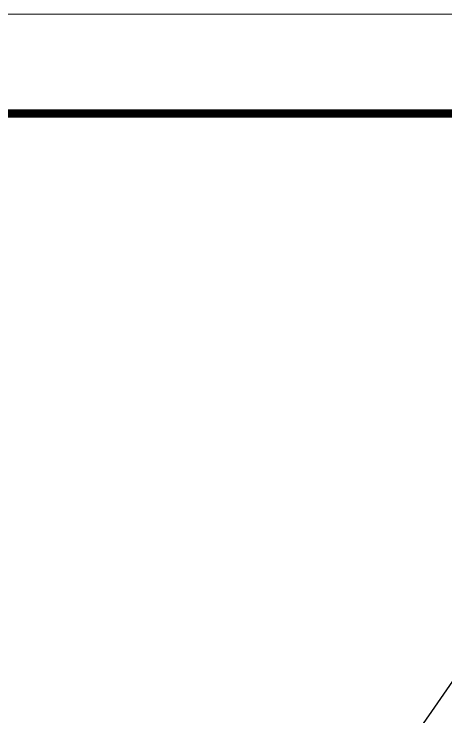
# Model space of a CAD drawing. Header units: millimetres. Extents: x 100 to 288, y -65 to 177.
# Drawn here: x 171.35 to 175.54, y 170.04 to 176.85 of the extents above; entities that cross this region are included whole.
import ezdxf

# ---------------------------------------------------------------- set-up
doc = ezdxf.new("R2010")
doc.units = ezdxf.units.MM
doc.header["$LTSCALE"] = 0.3
doc.header["$MEASUREMENT"] = 0
doc.layers.get('DEFPOINTS').update_dxf_attribs({"linetype": 'CONTINUOUS', "lineweight": 13})
doc.layers.add('HATCH1', color=8, linetype='CONTINUOUS')
doc.layers.add('LAYER7', color=7, linetype='CONTINUOUS')

msp = doc.modelspace()

# ---------------------------------------------------------------- linework, layer by layer
at = {"layer": 'DEFPOINTS', "linetype": 'Continuous', "ltscale": 0.08}
msp.add_lwpolyline([(161.74885, 147.14536), (203.74885, 147.14536), (203.74885, 176.84536), (161.74885, 176.84536)], close=True, dxfattribs=at)
at = {"layer": 'HATCH1'}
msp.add_lwpolyline([(167.44391, 166.2455), (168.06911, 164.8987), (168.2371, 164.65479), (168.53739, 164.45594), (168.88758, 164.38308), (169.21845, 164.43651), (170.68186, 165.5948), (174.24422, 168.47244), (174.41371, 168.66998), (174.60553, 168.94277), (176.14155, 171.16224), (176.27362, 171.3502), (176.36931, 171.55638), (176.45637, 171.85476), (176.48703, 172.16652), (176.44946, 172.48457), (176.09611, 173.7975)], dxfattribs=at)
at = {"layer": 'HATCH1', "ltscale": 5}
msp.add_lwpolyline([(167.44391, 166.2455), (168.06911, 164.8987), (168.2371, 164.65479), (168.53739, 164.45594), (168.88758, 164.38308), (169.21845, 164.43651), (170.68186, 165.5948), (174.24422, 168.47244), (174.41371, 168.66998), (174.60553, 168.94277), (176.14155, 171.16224), (176.27362, 171.3502), (176.36931, 171.55638), (176.45637, 171.85476), (176.48703, 172.16652), (176.44946, 172.48457), (176.09611, 173.7975)], dxfattribs=at)
at = {"layer": 'LAYER7', "linetype": 'Continuous', "const_width": 0.08}
msp.add_lwpolyline([(202.74885, 175.88282), (163.54885, 175.88282), (163.54885, 148.10791), (202.74885, 148.10791)], close=True, dxfattribs=at)

doc.saveas('drawing.dxf')
